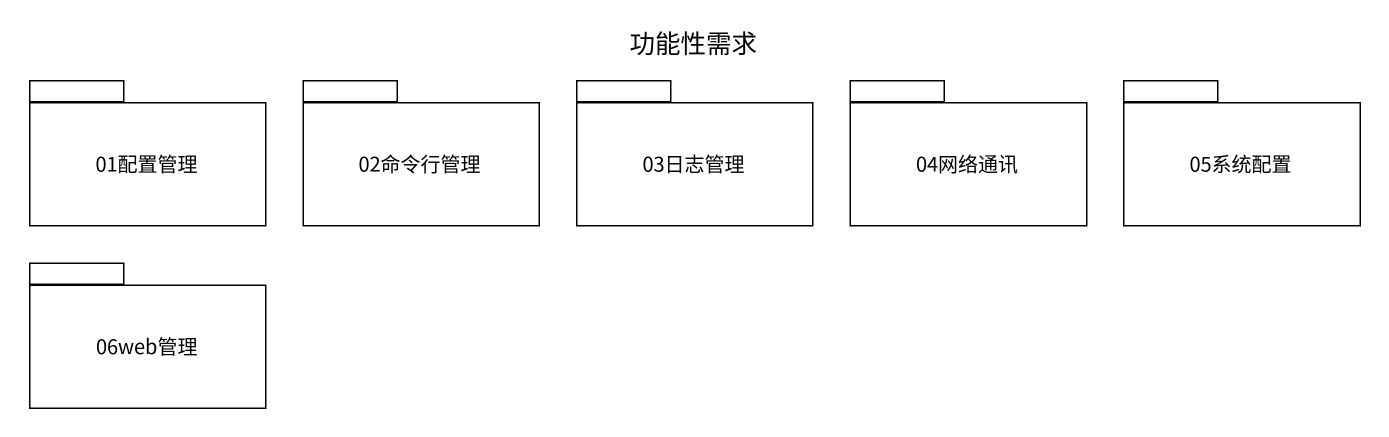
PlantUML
@startuml
title 功能性需求
package "01配置管理" as p01配置管理 {
}
package "02命令行管理" as p02命令行管理 {
}
package "03日志管理" as p03日志管理 {
}
package "04网络通讯" as p04网络通讯 {
}
package "05系统配置" as p05系统配置 {
}
package "06web管理" as p06web管理 {
}
@enduml
